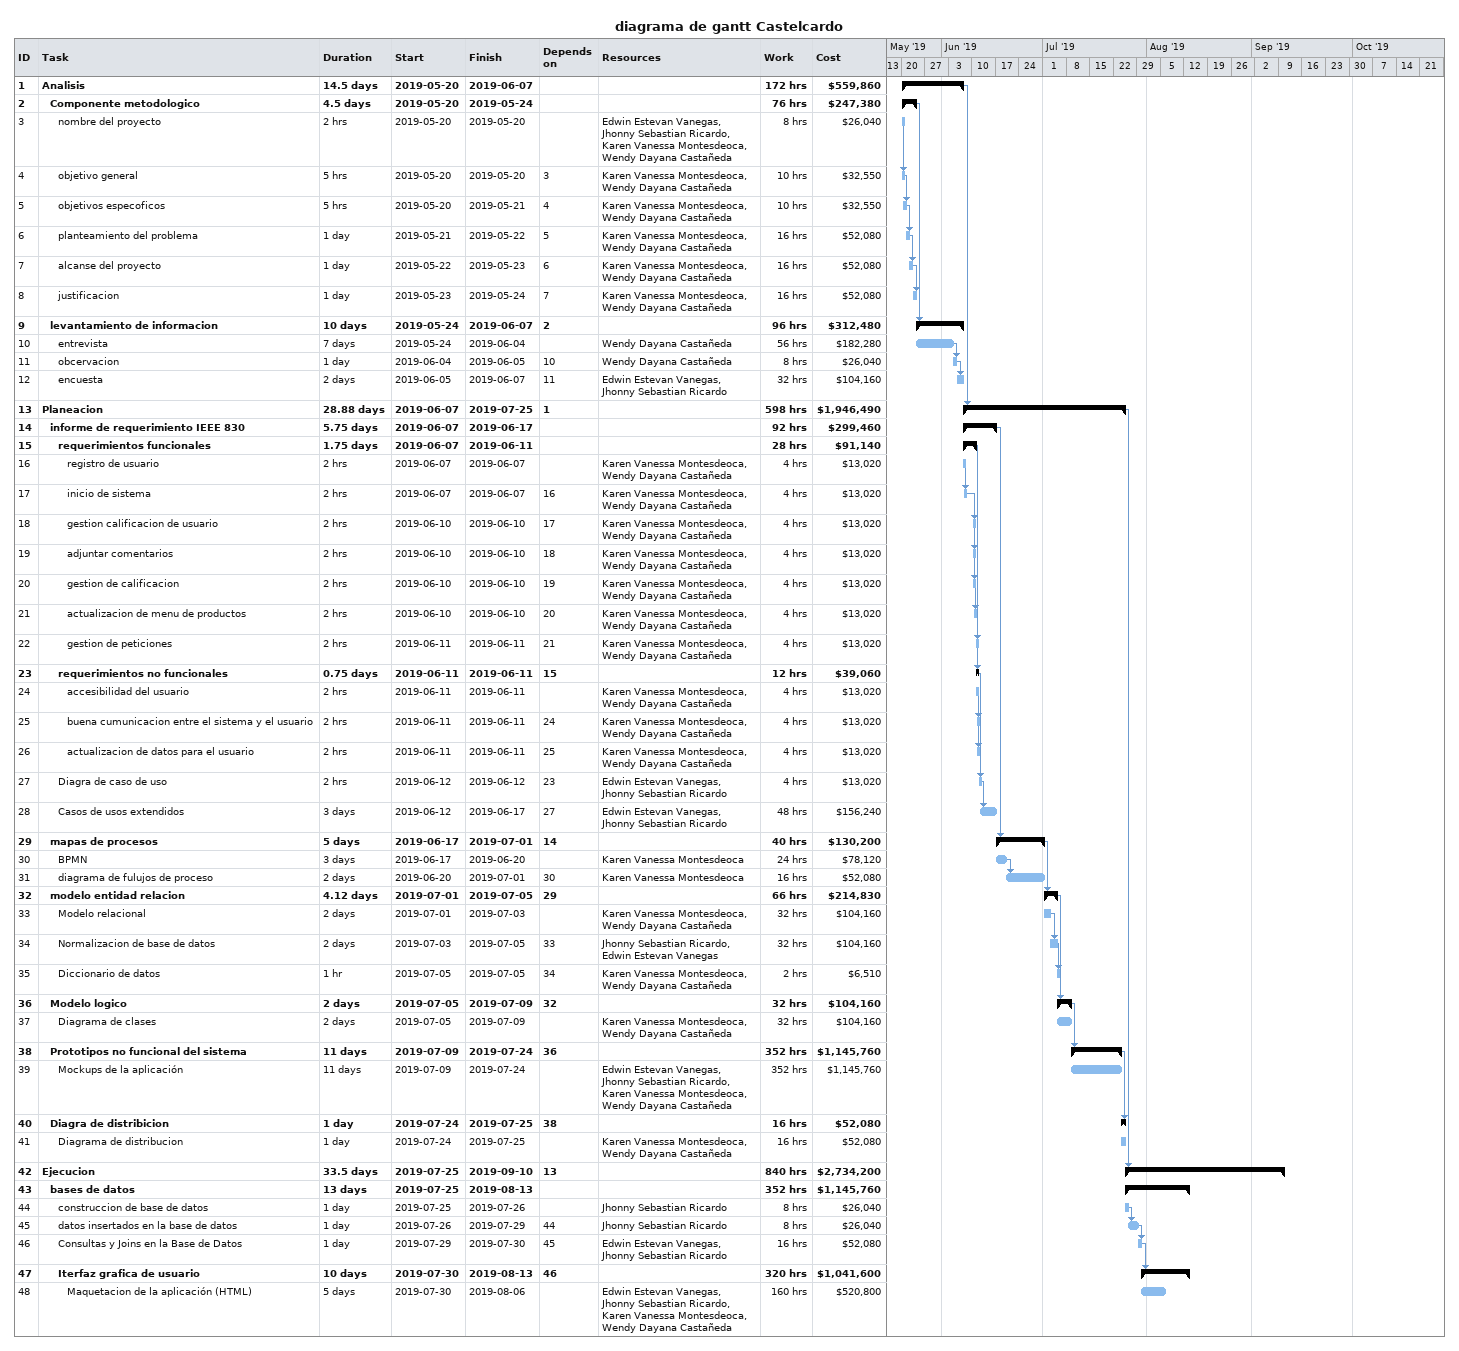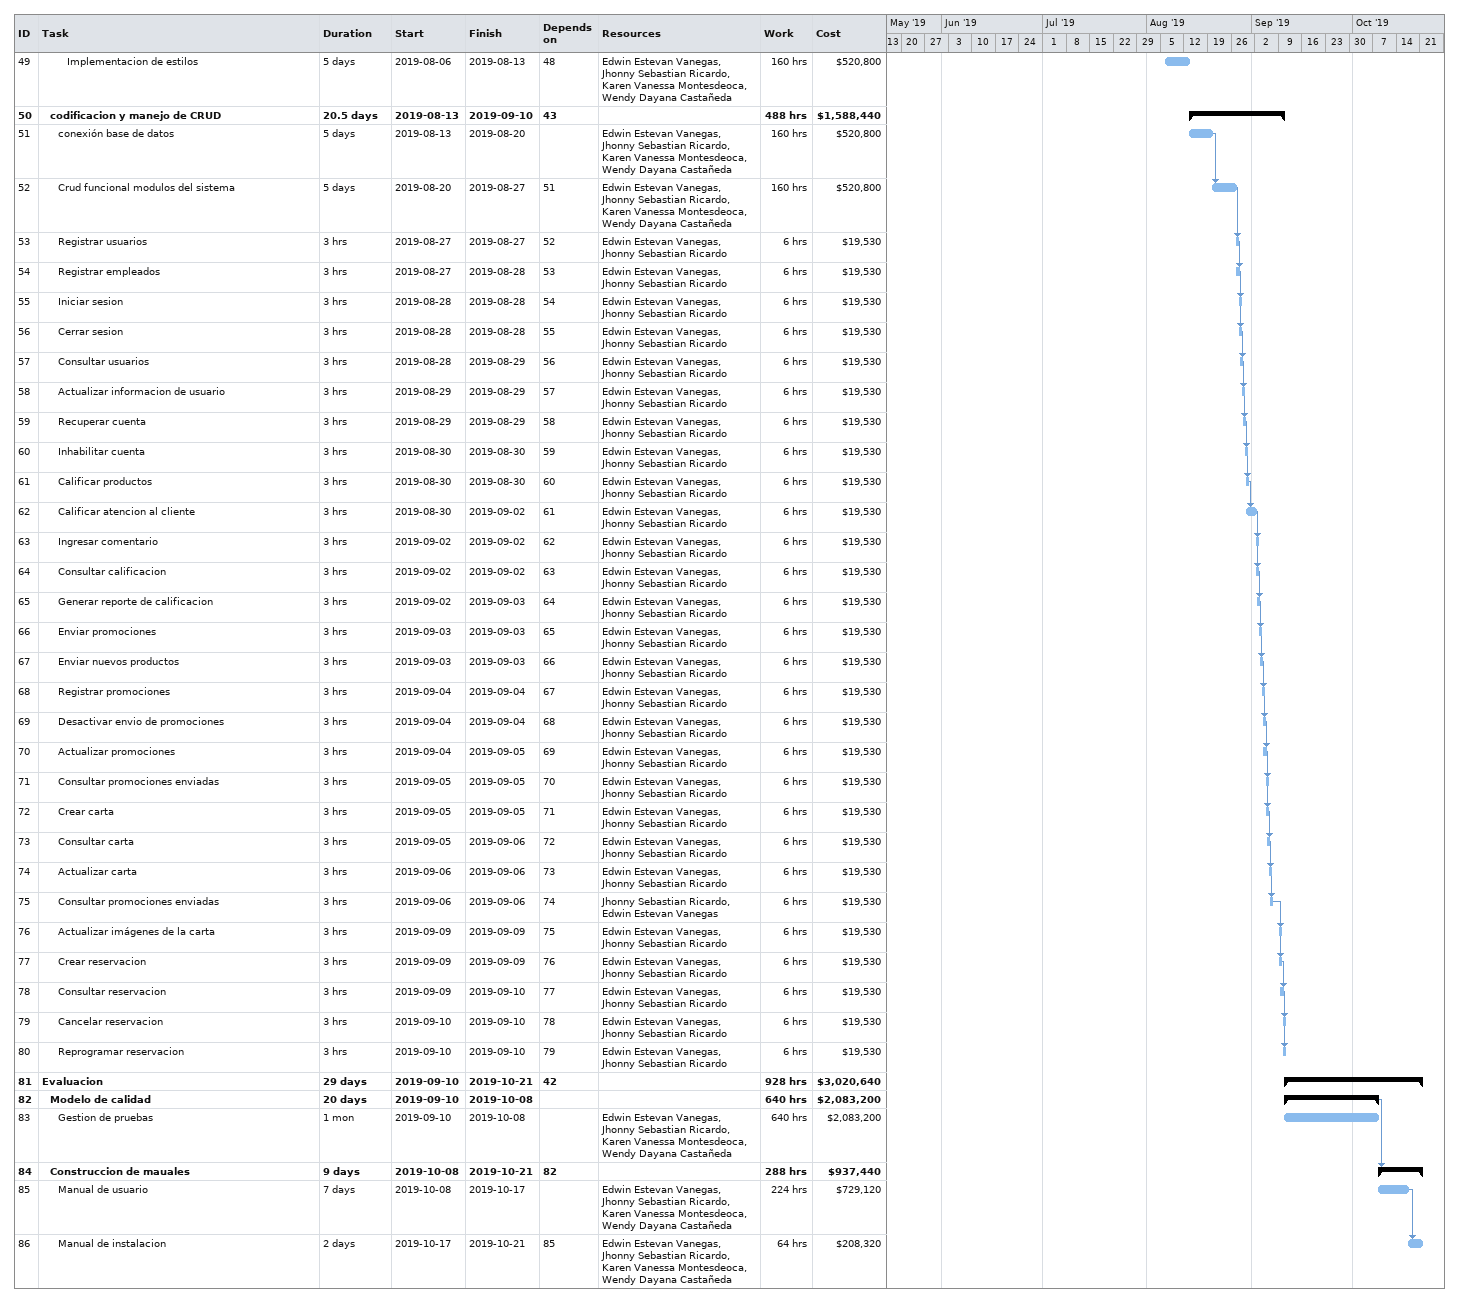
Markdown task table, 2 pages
diagrama de gantt Castelcardo

| ID | Level | Task | Duration | Start | Finish | Predecessors | Resources | Work (h) | Cost ($) |
|---|---|---|---|---|---|---|---|---|---|
| 1 | 1 | **Analisis** | 14.5d | 2019-05-20 | 2019-06-07 |  |  | 172 | 559860 |
| 2 | 2 | **Componente metodologico** | 4.5d | 2019-05-20 | 2019-05-24 |  |  | 76 | 247380 |
| 3 | 3 | nombre del proyecto | 2h | 2019-05-20 | 2019-05-20 |  | Edwin Estevan Vanegas, Jhonny Sebastian Ricardo, Karen Vanessa Montesdeoca, Wendy Dayana Castañeda | 8 | 26040 |
| 4 | 3 | objetivo general | 5h | 2019-05-20 | 2019-05-20 | 3 | Karen Vanessa Montesdeoca, Wendy Dayana Castañeda | 10 | 32550 |
| 5 | 3 | objetivos especoficos | 5h | 2019-05-20 | 2019-05-21 | 4 | Karen Vanessa Montesdeoca, Wendy Dayana Castañeda | 10 | 32550 |
| 6 | 3 | planteamiento del problema | 1d | 2019-05-21 | 2019-05-22 | 5 | Karen Vanessa Montesdeoca, Wendy Dayana Castañeda | 16 | 52080 |
| 7 | 3 | alcanse del proyecto | 1d | 2019-05-22 | 2019-05-23 | 6 | Karen Vanessa Montesdeoca, Wendy Dayana Castañeda | 16 | 52080 |
| 8 | 3 | justificacion | 1d | 2019-05-23 | 2019-05-24 | 7 | Karen Vanessa Montesdeoca, Wendy Dayana Castañeda | 16 | 52080 |
| 9 | 2 | **levantamiento de informacion** | 10d | 2019-05-24 | 2019-06-07 | 2 |  | 96 | 312480 |
| 10 | 3 | entrevista | 7d | 2019-05-24 | 2019-06-04 |  | Wendy Dayana Castañeda | 56 | 182280 |
| 11 | 3 | obcervacion | 1d | 2019-06-04 | 2019-06-05 | 10 | Wendy Dayana Castañeda | 8 | 26040 |
| 12 | 3 | encuesta | 2d | 2019-06-05 | 2019-06-07 | 11 | Edwin Estevan Vanegas, Jhonny Sebastian Ricardo | 32 | 104160 |
| 13 | 1 | **Planeacion** | 28.88d | 2019-06-07 | 2019-07-25 | 1 |  | 598 | 1946490 |
| 14 | 2 | **informe de requerimiento IEEE 830** | 5.75d | 2019-06-07 | 2019-06-17 |  |  | 92 | 299460 |
| 15 | 3 | **requerimientos funcionales** | 1.75d | 2019-06-07 | 2019-06-11 |  |  | 28 | 91140 |
| 16 | 4 | registro de usuario | 2h | 2019-06-07 | 2019-06-07 |  | Karen Vanessa Montesdeoca, Wendy Dayana Castañeda | 4 | 13020 |
| 17 | 4 | inicio de sistema | 2h | 2019-06-07 | 2019-06-07 | 16 | Karen Vanessa Montesdeoca, Wendy Dayana Castañeda | 4 | 13020 |
| 18 | 4 | gestion calificacion de usuario | 2h | 2019-06-10 | 2019-06-10 | 17 | Karen Vanessa Montesdeoca, Wendy Dayana Castañeda | 4 | 13020 |
| 19 | 4 | adjuntar comentarios | 2h | 2019-06-10 | 2019-06-10 | 18 | Karen Vanessa Montesdeoca, Wendy Dayana Castañeda | 4 | 13020 |
| 20 | 4 | gestion de calificacion | 2h | 2019-06-10 | 2019-06-10 | 19 | Karen Vanessa Montesdeoca, Wendy Dayana Castañeda | 4 | 13020 |
| 21 | 4 | actualizacion de menu de productos | 2h | 2019-06-10 | 2019-06-10 | 20 | Karen Vanessa Montesdeoca, Wendy Dayana Castañeda | 4 | 13020 |
| 22 | 4 | gestion de peticiones | 2h | 2019-06-11 | 2019-06-11 | 21 | Karen Vanessa Montesdeoca, Wendy Dayana Castañeda | 4 | 13020 |
| 23 | 3 | **requerimientos no funcionales** | 0.75d | 2019-06-11 | 2019-06-11 | 15 |  | 12 | 39060 |
| 24 | 4 | accesibilidad del usuario | 2h | 2019-06-11 | 2019-06-11 |  | Karen Vanessa Montesdeoca, Wendy Dayana Castañeda | 4 | 13020 |
| 25 | 4 | buena cumunicacion entre el sistema y el usuario | 2h | 2019-06-11 | 2019-06-11 | 24 | Karen Vanessa Montesdeoca, Wendy Dayana Castañeda | 4 | 13020 |
| 26 | 4 | actualizacion de datos para el usuario | 2h | 2019-06-11 | 2019-06-11 | 25 | Karen Vanessa Montesdeoca, Wendy Dayana Castañeda | 4 | 13020 |
| 27 | 3 | Diagra de caso de uso | 2h | 2019-06-12 | 2019-06-12 | 23 | Edwin Estevan Vanegas, Jhonny Sebastian Ricardo | 4 | 13020 |
| 28 | 3 | Casos de usos extendidos | 3d | 2019-06-12 | 2019-06-17 | 27 | Edwin Estevan Vanegas, Jhonny Sebastian Ricardo | 48 | 156240 |
| 29 | 2 | **mapas de procesos** | 5d | 2019-06-17 | 2019-07-01 | 14 |  | 40 | 130200 |
| 30 | 3 | BPMN | 3d | 2019-06-17 | 2019-06-20 |  | Karen Vanessa Montesdeoca | 24 | 78120 |
| 31 | 3 | diagrama de fulujos de proceso | 2d | 2019-06-20 | 2019-07-01 | 30 | Karen Vanessa Montesdeoca | 16 | 52080 |
| 32 | 2 | **modelo entidad relacion** | 4.12d | 2019-07-01 | 2019-07-05 | 29 |  | 66 | 214830 |
| 33 | 3 | Modelo relacional | 2d | 2019-07-01 | 2019-07-03 |  | Karen Vanessa Montesdeoca, Wendy Dayana Castañeda | 32 | 104160 |
| 34 | 3 | Normalizacion de base de datos | 2d | 2019-07-03 | 2019-07-05 | 33 | Jhonny Sebastian Ricardo, Edwin Estevan Vanegas | 32 | 104160 |
| 35 | 3 | Diccionario de datos | 1h | 2019-07-05 | 2019-07-05 | 34 | Karen Vanessa Montesdeoca, Wendy Dayana Castañeda | 2 | 6510 |
| 36 | 2 | **Modelo logico** | 2d | 2019-07-05 | 2019-07-09 | 32 |  | 32 | 104160 |
| 37 | 3 | Diagrama de clases | 2d | 2019-07-05 | 2019-07-09 |  | Karen Vanessa Montesdeoca, Wendy Dayana Castañeda | 32 | 104160 |
| 38 | 2 | **Prototipos no funcional del sistema** | 11d | 2019-07-09 | 2019-07-24 | 36 |  | 352 | 1145760 |
| 39 | 3 | Mockups de la aplicación | 11d | 2019-07-09 | 2019-07-24 |  | Edwin Estevan Vanegas, Jhonny Sebastian Ricardo, Karen Vanessa Montesdeoca, Wendy Dayana Castañeda | 352 | 1145760 |
| 40 | 2 | **Diagra de distribicion** | 1d | 2019-07-24 | 2019-07-25 | 38 |  | 16 | 52080 |
| 41 | 3 | Diagrama de distribucion | 1d | 2019-07-24 | 2019-07-25 |  | Karen Vanessa Montesdeoca, Wendy Dayana Castañeda | 16 | 52080 |
| 42 | 1 | **Ejecucion** | 33.5d | 2019-07-25 | 2019-09-10 | 13 |  | 840 | 2734200 |
| 43 | 2 | **bases de datos** | 13d | 2019-07-25 | 2019-08-13 |  |  | 352 | 1145760 |
| 44 | 3 | construccion de base de datos | 1d | 2019-07-25 | 2019-07-26 |  | Jhonny Sebastian Ricardo | 8 | 26040 |
| 45 | 3 | datos insertados en la base de datos | 1d | 2019-07-26 | 2019-07-29 | 44 | Jhonny Sebastian Ricardo | 8 | 26040 |
| 46 | 3 | Consultas y Joins en la Base de Datos | 1d | 2019-07-29 | 2019-07-30 | 45 | Edwin Estevan Vanegas, Jhonny Sebastian Ricardo | 16 | 52080 |
| 47 | 3 | **Iterfaz grafica de usuario** | 10d | 2019-07-30 | 2019-08-13 | 46 |  | 320 | 1041600 |
| 48 | 4 | Maquetacion de la aplicación (HTML) | 5d | 2019-07-30 | 2019-08-06 |  | Edwin Estevan Vanegas, Jhonny Sebastian Ricardo, Karen Vanessa Montesdeoca, Wendy Dayana Castañeda | 160 | 520800 |
| 49 | 4 | Implementacion de estilos | 5d | 2019-08-06 | 2019-08-13 | 48 | Edwin Estevan Vanegas, Jhonny Sebastian Ricardo, Karen Vanessa Montesdeoca, Wendy Dayana Castañeda | 160 | 520800 |
| 50 | 2 | **codificacion y manejo de CRUD** | 20.5d | 2019-08-13 | 2019-09-10 | 43 |  | 488 | 1588440 |
| 51 | 3 | conexión base de datos | 5d | 2019-08-13 | 2019-08-20 |  | Edwin Estevan Vanegas, Jhonny Sebastian Ricardo, Karen Vanessa Montesdeoca, Wendy Dayana Castañeda | 160 | 520800 |
| 52 | 3 | Crud funcional modulos del sistema | 5d | 2019-08-20 | 2019-08-27 | 51 | Edwin Estevan Vanegas, Jhonny Sebastian Ricardo, Karen Vanessa Montesdeoca, Wendy Dayana Castañeda | 160 | 520800 |
| 53 | 3 | Registrar usuarios | 3h | 2019-08-27 | 2019-08-27 | 52 | Edwin Estevan Vanegas, Jhonny Sebastian Ricardo | 6 | 19530 |
| 54 | 3 | Registrar empleados | 3h | 2019-08-27 | 2019-08-28 | 53 | Edwin Estevan Vanegas, Jhonny Sebastian Ricardo | 6 | 19530 |
| 55 | 3 | Iniciar sesion | 3h | 2019-08-28 | 2019-08-28 | 54 | Edwin Estevan Vanegas, Jhonny Sebastian Ricardo | 6 | 19530 |
| 56 | 3 | Cerrar sesion | 3h | 2019-08-28 | 2019-08-28 | 55 | Edwin Estevan Vanegas, Jhonny Sebastian Ricardo | 6 | 19530 |
| 57 | 3 | Consultar usuarios | 3h | 2019-08-28 | 2019-08-29 | 56 | Edwin Estevan Vanegas, Jhonny Sebastian Ricardo | 6 | 19530 |
| 58 | 3 | Actualizar informacion de usuario | 3h | 2019-08-29 | 2019-08-29 | 57 | Edwin Estevan Vanegas, Jhonny Sebastian Ricardo | 6 | 19530 |
| 59 | 3 | Recuperar cuenta | 3h | 2019-08-29 | 2019-08-29 | 58 | Edwin Estevan Vanegas, Jhonny Sebastian Ricardo | 6 | 19530 |
| 60 | 3 | Inhabilitar cuenta | 3h | 2019-08-30 | 2019-08-30 | 59 | Edwin Estevan Vanegas, Jhonny Sebastian Ricardo | 6 | 19530 |
| 61 | 3 | Calificar productos | 3h | 2019-08-30 | 2019-08-30 | 60 | Edwin Estevan Vanegas, Jhonny Sebastian Ricardo | 6 | 19530 |
| 62 | 3 | Calificar atencion al cliente | 3h | 2019-08-30 | 2019-09-02 | 61 | Edwin Estevan Vanegas, Jhonny Sebastian Ricardo | 6 | 19530 |
| 63 | 3 | Ingresar comentario | 3h | 2019-09-02 | 2019-09-02 | 62 | Edwin Estevan Vanegas, Jhonny Sebastian Ricardo | 6 | 19530 |
| 64 | 3 | Consultar calificacion | 3h | 2019-09-02 | 2019-09-02 | 63 | Edwin Estevan Vanegas, Jhonny Sebastian Ricardo | 6 | 19530 |
| 65 | 3 | Generar reporte de calificacion | 3h | 2019-09-02 | 2019-09-03 | 64 | Edwin Estevan Vanegas, Jhonny Sebastian Ricardo | 6 | 19530 |
| 66 | 3 | Enviar promociones | 3h | 2019-09-03 | 2019-09-03 | 65 | Edwin Estevan Vanegas, Jhonny Sebastian Ricardo | 6 | 19530 |
| 67 | 3 | Enviar nuevos productos | 3h | 2019-09-03 | 2019-09-03 | 66 | Edwin Estevan Vanegas, Jhonny Sebastian Ricardo | 6 | 19530 |
| 68 | 3 | Registrar promociones | 3h | 2019-09-04 | 2019-09-04 | 67 | Edwin Estevan Vanegas, Jhonny Sebastian Ricardo | 6 | 19530 |
| 69 | 3 | Desactivar envio de promociones | 3h | 2019-09-04 | 2019-09-04 | 68 | Edwin Estevan Vanegas, Jhonny Sebastian Ricardo | 6 | 19530 |
| 70 | 3 | Actualizar promociones | 3h | 2019-09-04 | 2019-09-05 | 69 | Edwin Estevan Vanegas, Jhonny Sebastian Ricardo | 6 | 19530 |
| 71 | 3 | Consultar promociones enviadas | 3h | 2019-09-05 | 2019-09-05 | 70 | Edwin Estevan Vanegas, Jhonny Sebastian Ricardo | 6 | 19530 |
| 72 | 3 | Crear carta | 3h | 2019-09-05 | 2019-09-05 | 71 | Edwin Estevan Vanegas, Jhonny Sebastian Ricardo | 6 | 19530 |
| 73 | 3 | Consultar carta | 3h | 2019-09-05 | 2019-09-06 | 72 | Edwin Estevan Vanegas, Jhonny Sebastian Ricardo | 6 | 19530 |
| 74 | 3 | Actualizar carta | 3h | 2019-09-06 | 2019-09-06 | 73 | Edwin Estevan Vanegas, Jhonny Sebastian Ricardo | 6 | 19530 |
| 75 | 3 | Consultar promociones enviadas | 3h | 2019-09-06 | 2019-09-06 | 74 | Jhonny Sebastian Ricardo, Edwin Estevan Vanegas | 6 | 19530 |
| 76 | 3 | Actualizar imágenes de la carta | 3h | 2019-09-09 | 2019-09-09 | 75 | Edwin Estevan Vanegas, Jhonny Sebastian Ricardo | 6 | 19530 |
| 77 | 3 | Crear reservacion | 3h | 2019-09-09 | 2019-09-09 | 76 | Edwin Estevan Vanegas, Jhonny Sebastian Ricardo | 6 | 19530 |
| 78 | 3 | Consultar reservacion | 3h | 2019-09-09 | 2019-09-10 | 77 | Edwin Estevan Vanegas, Jhonny Sebastian Ricardo | 6 | 19530 |
| 79 | 3 | Cancelar reservacion | 3h | 2019-09-10 | 2019-09-10 | 78 | Edwin Estevan Vanegas, Jhonny Sebastian Ricardo | 6 | 19530 |
| 80 | 3 | Reprogramar reservacion | 3h | 2019-09-10 | 2019-09-10 | 79 | Edwin Estevan Vanegas, Jhonny Sebastian Ricardo | 6 | 19530 |
| 81 | 1 | **Evaluacion** | 29d | 2019-09-10 | 2019-10-21 | 42 |  | 928 | 3020640 |
| 82 | 2 | **Modelo de calidad** | 20d | 2019-09-10 | 2019-10-08 |  |  | 640 | 2083200 |
| 83 | 3 | Gestion de pruebas | 1mo | 2019-09-10 | 2019-10-08 |  | Edwin Estevan Vanegas, Jhonny Sebastian Ricardo, Karen Vanessa Montesdeoca, Wendy Dayana Castañeda | 640 | 2083200 |
| 84 | 2 | **Construccion de mauales** | 9d | 2019-10-08 | 2019-10-21 | 82 |  | 288 | 937440 |
| 85 | 3 | Manual de usuario | 7d | 2019-10-08 | 2019-10-17 |  | Edwin Estevan Vanegas, Jhonny Sebastian Ricardo, Karen Vanessa Montesdeoca, Wendy Dayana Castañeda | 224 | 729120 |
| 86 | 3 | Manual de instalacion | 2d | 2019-10-17 | 2019-10-21 | 85 | Edwin Estevan Vanegas, Jhonny Sebastian Ricardo, Karen Vanessa Montesdeoca, Wendy Dayana Castañeda | 64 | 208320 |
